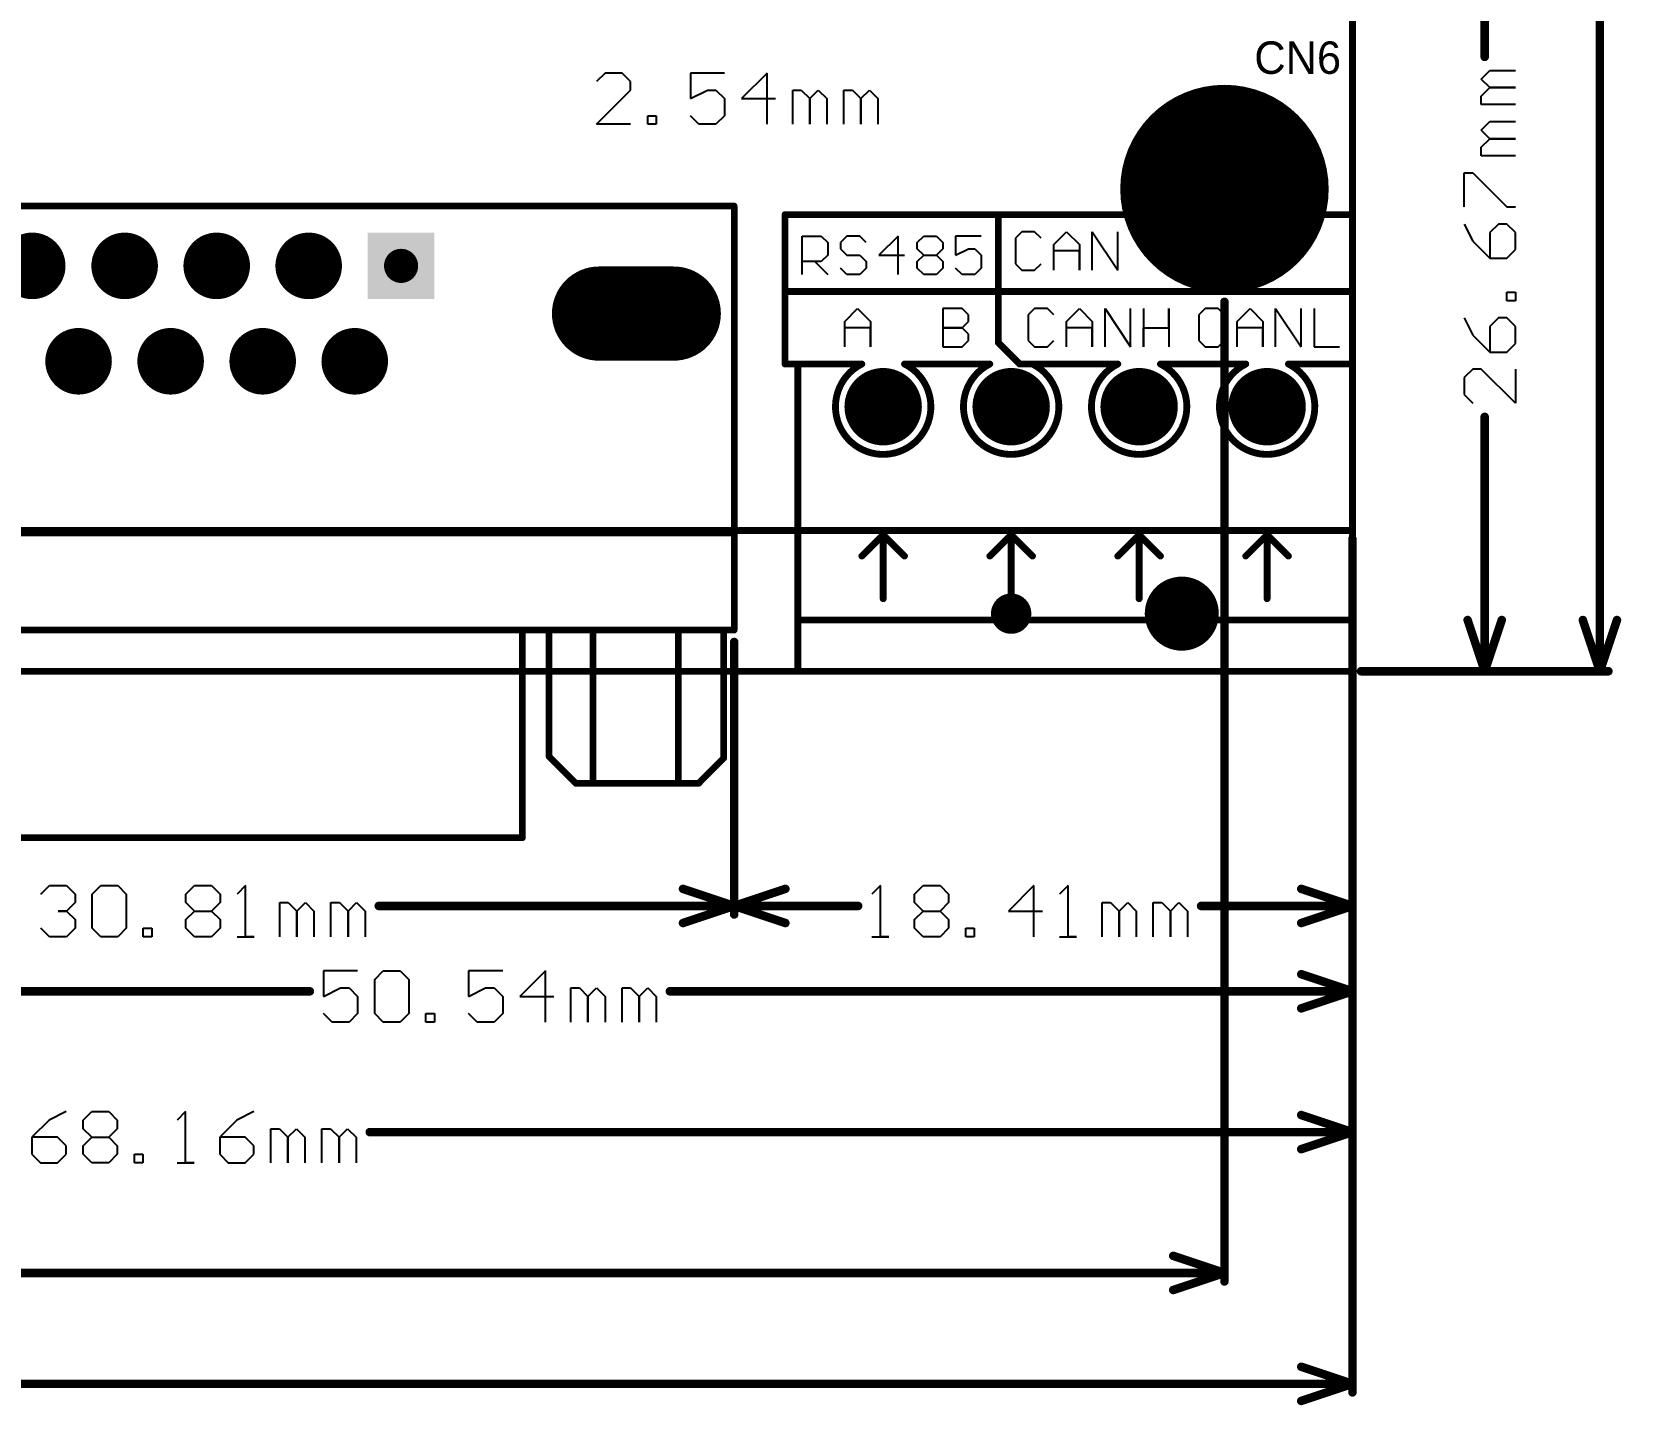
# Model space of a CAD drawing. Header units: millimetres. Extents: x -0.56 to 8.11, y -1.04 to 4.22.
# Drawn here: x 6.232 to 8.095, y -1.025 to 0.584 of the extents above; entities that cross this region are included whole.
import ezdxf

# ---------------------------------------------------------------- set-up
doc = ezdxf.new("R2010")
doc.units = ezdxf.units.MM
doc.header["$MEASUREMENT"] = 0
for name, color, linetype in [('BottomLayer', 5, 'Continuous'), ('BottomSolder', 6, 'Continuous'), ('KeepOutLayer', 6, 'Continuous'), ('MultiLayer', 9, 'Continuous'), ('PadHoleLayer', 156, 'Continuous'), ('TopLayer', 1, 'Continuous'), ('TopOverlay', 2, 'Continuous'), ('TopSolder', 216, 'Continuous')]:
    doc.layers.add(name, color=color, linetype=linetype)

# ---------------------------------------------------------------- blocks, each defined once
blk = doc.blocks.new('CON_JH_9P_SC_R_JL_13')
at = {"layer": 'BottomLayer'}
for points, const_width in [([(0.0368, 0.1118, 1), (0.0718, 0.1118, 1)], 0.035), ([(0.1447, 0.1118, 1), (0.1797, 0.1118, 1)], 0.035), ([(0.2526, 0.1118, 1), (0.2876, 0.1118, 1)], 0.035), ([(0.3605, 0.1118, 1), (0.3955, 0.1118, 1)], 0.035), ([(-0.3452, 0.0559, 1), (-0.294, 0.0559, 1)], 0.0512), ([(-0.2576, 0.0559, 1), (-0.2064, 0.0559, 1)], 0.0512), ([(0.6387, 0.0559, 1), (0.6898, 0.0559, 1)], 0.0512), ([(0.7263, 0.0559, 1), (0.7775, 0.0559, 1)], 0.0512), ([(0.0908, 0, 1), (0.1258, 0, 1)], 0.035), ([(0.1986, 0, 1), (0.2336, 0, 1)], 0.035), ([(0.3065, 0, 1), (0.3415, 0, 1)], 0.035), ([(0.4148, 0, 1), (0.4498, 0, 1)], 0.035)]:
    blk.add_lwpolyline(points, format="xyb", close=True, dxfattribs=dict(at, const_width=const_width))
at = {"layer": 'BottomLayer', "const_width": 0.1024}
for points in [[(-0.3196, 0.0559), (-0.232, 0.0559)], [(0.6643, 0.0559), (0.7519, 0.0559)]]:
    blk.add_lwpolyline(points, dxfattribs=at)
at = {"layer": 'BottomLayer'}
blk.add_solid([(0.035, 0.035), (-0.035, 0.035), (0.035, -0.035), (-0.035, -0.035)], dxfattribs=at)
at = {"layer": 'BottomSolder'}
for points, const_width in [([(0.0348, 0.1118, 1), (0.0738, 0.1118, 1)], 0.039), ([(0.1427, 0.1118, 1), (0.1817, 0.1118, 1)], 0.039), ([(0.2506, 0.1118, 1), (0.2896, 0.1118, 1)], 0.039), ([(0.3585, 0.1118, 1), (0.3975, 0.1118, 1)], 0.039), ([(-0.3472, 0.0559, 1), (-0.292, 0.0559, 1)], 0.0552), ([(-0.2596, 0.0559, 1), (-0.2044, 0.0559, 1)], 0.0552), ([(0.6367, 0.0559, 1), (0.6918, 0.0559, 1)], 0.0552), ([(0.7243, 0.0559, 1), (0.7795, 0.0559, 1)], 0.0552), ([(0.0888, 0, 1), (0.1278, 0, 1)], 0.039), ([(0.1966, 0, 1), (0.2356, 0, 1)], 0.039), ([(0.3045, 0, 1), (0.3435, 0, 1)], 0.039), ([(0.4128, 0, 1), (0.4518, 0, 1)], 0.039)]:
    blk.add_lwpolyline(points, format="xyb", close=True, dxfattribs=dict(at, const_width=const_width))
at = {"layer": 'BottomSolder', "const_width": 0.1104}
for points in [[(-0.3196, 0.0559), (-0.232, 0.0559)], [(0.6643, 0.0559), (0.7519, 0.0559)]]:
    blk.add_lwpolyline(points, dxfattribs=at)
at = {"layer": 'BottomSolder'}
blk.add_solid([(0.039, 0.039), (-0.039, 0.039), (0.039, -0.039), (-0.039, -0.039)], dxfattribs=at)
at = {"layer": 'MultiLayer'}
for points, const_width in [([(0.0368, 0.1118, 1), (0.0718, 0.1118, 1)], 0.035), ([(0.1447, 0.1118, 1), (0.1797, 0.1118, 1)], 0.035), ([(0.2526, 0.1118, 1), (0.2876, 0.1118, 1)], 0.035), ([(0.3605, 0.1118, 1), (0.3955, 0.1118, 1)], 0.035), ([(-0.3452, 0.0559, 1), (-0.294, 0.0559, 1)], 0.0512), ([(-0.2576, 0.0559, 1), (-0.2064, 0.0559, 1)], 0.0512), ([(0.6387, 0.0559, 1), (0.6898, 0.0559, 1)], 0.0512), ([(0.7263, 0.0559, 1), (0.7775, 0.0559, 1)], 0.0512), ([(0.0908, 0, 1), (0.1258, 0, 1)], 0.035), ([(0.1986, 0, 1), (0.2336, 0, 1)], 0.035), ([(0.3065, 0, 1), (0.3415, 0, 1)], 0.035), ([(0.4148, 0, 1), (0.4498, 0, 1)], 0.035)]:
    blk.add_lwpolyline(points, format="xyb", close=True, dxfattribs=dict(at, const_width=const_width))
at = {"layer": 'MultiLayer', "const_width": 0.1024}
for points in [[(-0.3196, 0.0559), (-0.232, 0.0559)], [(0.6643, 0.0559), (0.7519, 0.0559)]]:
    blk.add_lwpolyline(points, dxfattribs=at)
at = {"layer": 'MultiLayer'}
blk.add_solid([(0.035, 0.035), (-0.035, 0.035), (0.035, -0.035), (-0.035, -0.035)], dxfattribs=at)
at = {"layer": 'PadHoleLayer'}
for points, const_width in [([(0.0443, 0.1118, 1), (0.0643, 0.1118, 1)], 0.02), ([(0.1522, 0.1118, 1), (0.1722, 0.1118, 1)], 0.02), ([(0.2601, 0.1118, 1), (0.2801, 0.1118, 1)], 0.02), ([(0.368, 0.1118, 1), (0.388, 0.1118, 1)], 0.02), ([(-0.3142, 0.0707), (-0.2374, 0.0707, -1), (-0.2374, 0.0411), (-0.3142, 0.0411, -1)], 0.00984), ([(0.6697, 0.0707), (0.7465, 0.0707, -1), (0.7465, 0.0411), (0.6697, 0.0411, -1)], 0.00984), ([(-0.01, 0, 1), (0.01, 0, 1)], 0.02), ([(0.0983, 0, 1), (0.1183, 0, 1)], 0.02), ([(0.2061, 0, 1), (0.2261, 0, 1)], 0.02), ([(0.314, 0, 1), (0.334, 0, 1)], 0.02), ([(0.4223, 0, 1), (0.4423, 0, 1)], 0.02)]:
    blk.add_lwpolyline(points, format="xyb", close=True, dxfattribs=dict(at, const_width=const_width))
at = {"layer": 'TopLayer'}
for points, const_width in [([(0.0368, 0.1118, 1), (0.0718, 0.1118, 1)], 0.035), ([(0.1447, 0.1118, 1), (0.1797, 0.1118, 1)], 0.035), ([(0.2526, 0.1118, 1), (0.2876, 0.1118, 1)], 0.035), ([(0.3605, 0.1118, 1), (0.3955, 0.1118, 1)], 0.035), ([(-0.3452, 0.0559, 1), (-0.294, 0.0559, 1)], 0.0512), ([(-0.2576, 0.0559, 1), (-0.2064, 0.0559, 1)], 0.0512), ([(0.6387, 0.0559, 1), (0.6898, 0.0559, 1)], 0.0512), ([(0.7263, 0.0559, 1), (0.7775, 0.0559, 1)], 0.0512), ([(0.0908, 0, 1), (0.1258, 0, 1)], 0.035), ([(0.1986, 0, 1), (0.2336, 0, 1)], 0.035), ([(0.3065, 0, 1), (0.3415, 0, 1)], 0.035), ([(0.4148, 0, 1), (0.4498, 0, 1)], 0.035)]:
    blk.add_lwpolyline(points, format="xyb", close=True, dxfattribs=dict(at, const_width=const_width))
at = {"layer": 'TopLayer', "const_width": 0.1024}
for points in [[(-0.3196, 0.0559), (-0.232, 0.0559)], [(0.6643, 0.0559), (0.7519, 0.0559)]]:
    blk.add_lwpolyline(points, dxfattribs=at)
at = {"layer": 'TopLayer'}
blk.add_solid([(0.035, 0.035), (-0.035, 0.035), (0.035, -0.035), (-0.035, -0.035)], dxfattribs=at)
at = {"layer": 'TopOverlay', "const_width": 0.00787}
for points in [[(-0.1421, 0.6701), (-0.1421, 0.4268)], [(0.5744, 0.6701), (-0.1421, 0.6701)], [(0.5744, 0.6701), (0.5744, 0.4268)], [(-0.3487, 0.6063), (-0.3781, 0.5768)], [(-0.2047, 0.6063), (-0.3487, 0.6063)], [(-0.325, 0.605), (-0.325, 0.4268)], [(-0.225, 0.6063), (-0.225, 0.4268)], [(-0.1734, 0.575), (-0.2047, 0.6063)], [(0.6352, 0.6063), (0.6057, 0.5768)], [(0.7791, 0.6063), (0.6352, 0.6063)], [(0.6589, 0.605), (0.6589, 0.4268)], [(0.7589, 0.6063), (0.7589, 0.4268)], [(0.8104, 0.575), (0.7791, 0.6063)], [(-0.3781, 0.5768), (-0.3781, 0.4268)], [(-0.3781, 0.5768), (-0.3781, 0.575)], [(-0.1734, 0.575), (-0.1734, 0.4268)], [(0.6057, 0.5768), (0.6057, 0.575)], [(0.6057, 0.5768), (0.6057, 0.4268)], [(0.8104, 0.575), (0.8104, 0.4268)], [(-0.3904, 0.4268), (-0.3904, -0.0701)], [(0.8228, 0.4268), (-0.3904, 0.4268)], [(0.5744, 0.4268), (-0.1421, 0.4268)], [(0.8226, 0.4268), (0.8226, -0.0701)], [(0.8228, 0.3128), (-0.3904, 0.3128)], [(0.8226, -0.0701), (-0.3904, -0.0701)]]:
    blk.add_lwpolyline(points, dxfattribs=at)
at = {"layer": 'TopOverlay', "const_width": 0.00394}
for points in [[(-0.1441, 0.6701, 1), (-0.1402, 0.6701, 1)], [(-0.1441, 0.6701, 1), (-0.1402, 0.6701, 1)], [(0.5724, 0.6701, 1), (0.5764, 0.6701, 1)], [(0.5724, 0.6701, 1), (0.5764, 0.6701, 1)], [(-0.3507, 0.6063, 1), (-0.3467, 0.6063, 1)], [(-0.3507, 0.6063, 1), (-0.3467, 0.6063, 1)], [(-0.327, 0.605, 1), (-0.323, 0.605, 1)], [(-0.227, 0.6063, 1), (-0.223, 0.6063, 1)], [(-0.2067, 0.6063, 1), (-0.2028, 0.6063, 1)], [(-0.2067, 0.6063, 1), (-0.2028, 0.6063, 1)], [(0.6332, 0.6063, 1), (0.6371, 0.6063, 1)], [(0.6332, 0.6063, 1), (0.6371, 0.6063, 1)], [(0.6569, 0.605, 1), (0.6608, 0.605, 1)], [(0.7569, 0.6063, 1), (0.7608, 0.6063, 1)], [(0.7772, 0.6063, 1), (0.7811, 0.6063, 1)], [(0.7772, 0.6063, 1), (0.7811, 0.6063, 1)], [(-0.3801, 0.5768, 1), (-0.3762, 0.5768, 1)], [(-0.3801, 0.5768, 1), (-0.3762, 0.5768, 1)], [(-0.3801, 0.5768, 1), (-0.3762, 0.5768, 1)], [(-0.3801, 0.575, 1), (-0.3762, 0.575, 1)], [(-0.1754, 0.575, 1), (-0.1715, 0.575, 1)], [(-0.1754, 0.575, 1), (-0.1715, 0.575, 1)], [(0.6037, 0.5768, 1), (0.6077, 0.5768, 1)], [(0.6037, 0.5768, 1), (0.6077, 0.5768, 1)], [(0.6037, 0.5768, 1), (0.6077, 0.5768, 1)], [(0.6037, 0.575, 1), (0.6077, 0.575, 1)], [(0.8085, 0.575, 1), (0.8124, 0.575, 1)], [(0.8085, 0.575, 1), (0.8124, 0.575, 1)], [(-0.3923, 0.4268, 1), (-0.3884, 0.4268, 1)], [(-0.3923, 0.4268, 1), (-0.3884, 0.4268, 1)], [(-0.3801, 0.4268, 1), (-0.3762, 0.4268, 1)], [(-0.327, 0.4268, 1), (-0.323, 0.4268, 1)], [(-0.227, 0.4268, 1), (-0.223, 0.4268, 1)], [(-0.1754, 0.4268, 1), (-0.1715, 0.4268, 1)], [(-0.1441, 0.4268, 1), (-0.1402, 0.4268, 1)], [(-0.1441, 0.4268, 1), (-0.1402, 0.4268, 1)], [(0.5724, 0.4268, 1), (0.5764, 0.4268, 1)], [(0.5724, 0.4268, 1), (0.5764, 0.4268, 1)], [(0.6037, 0.4268, 1), (0.6077, 0.4268, 1)], [(0.6569, 0.4268, 1), (0.6608, 0.4268, 1)], [(0.7569, 0.4268, 1), (0.7608, 0.4268, 1)], [(0.8085, 0.4268, 1), (0.8124, 0.4268, 1)], [(0.8207, 0.4268, 1), (0.8246, 0.4268, 1)], [(0.8208, 0.4268, 1), (0.8248, 0.4268, 1)], [(-0.3923, 0.3128, 1), (-0.3884, 0.3128, 1)], [(0.8208, 0.3128, 1), (0.8248, 0.3128, 1)], [(-0.3923, -0.0701, 1), (-0.3884, -0.0701, 1)], [(-0.3923, -0.0701, 1), (-0.3884, -0.0701, 1)], [(0.8207, -0.0701, 1), (0.8246, -0.0701, 1)], [(0.8207, -0.0701, 1), (0.8246, -0.0701, 1)]]:
    blk.add_lwpolyline(points, format="xyb", close=True, dxfattribs=at)
at = {"layer": 'TopSolder'}
for points, const_width in [([(0.0348, 0.1118, 1), (0.0738, 0.1118, 1)], 0.039), ([(0.1427, 0.1118, 1), (0.1817, 0.1118, 1)], 0.039), ([(0.2506, 0.1118, 1), (0.2896, 0.1118, 1)], 0.039), ([(0.3585, 0.1118, 1), (0.3975, 0.1118, 1)], 0.039), ([(-0.3472, 0.0559, 1), (-0.292, 0.0559, 1)], 0.0552), ([(-0.2596, 0.0559, 1), (-0.2044, 0.0559, 1)], 0.0552), ([(0.6367, 0.0559, 1), (0.6918, 0.0559, 1)], 0.0552), ([(0.7243, 0.0559, 1), (0.7795, 0.0559, 1)], 0.0552), ([(0.0888, 0, 1), (0.1278, 0, 1)], 0.039), ([(0.1966, 0, 1), (0.2356, 0, 1)], 0.039), ([(0.3045, 0, 1), (0.3435, 0, 1)], 0.039), ([(0.4128, 0, 1), (0.4518, 0, 1)], 0.039)]:
    blk.add_lwpolyline(points, format="xyb", close=True, dxfattribs=dict(at, const_width=const_width))
at = {"layer": 'TopSolder', "const_width": 0.1104}
for points in [[(-0.3196, 0.0559), (-0.232, 0.0559)], [(0.6643, 0.0559), (0.7519, 0.0559)]]:
    blk.add_lwpolyline(points, dxfattribs=at)
at = {"layer": 'TopSolder'}
blk.add_solid([(0.039, 0.039), (-0.039, 0.039), (0.039, -0.039), (-0.039, -0.039)], dxfattribs=at)
blk = doc.blocks.new('EDG3_81_4P_19')
at = {"layer": 'BottomLayer', "const_width": 0.0413}
for points in [[(-0.0207, 0, 1), (0.0207, 0, 1)], [(0.1293, 0, 1), (0.1707, 0, 1)], [(0.2793, 0, 1), (0.3207, 0, 1)], [(0.4293, 0, 1), (0.4707, 0, 1)]]:
    blk.add_lwpolyline(points, format="xyb", close=True, dxfattribs=at)
at = {"layer": 'BottomSolder', "const_width": 0.0453}
for points in [[(-0.0227, 0, 1), (0.0227, 0, 1)], [(0.1273, 0, 1), (0.1727, 0, 1)], [(0.2773, 0, 1), (0.3227, 0, 1)], [(0.4273, 0, 1), (0.4727, 0, 1)]]:
    blk.add_lwpolyline(points, format="xyb", close=True, dxfattribs=at)
at = {"layer": 'MultiLayer', "const_width": 0.0413}
for points in [[(-0.0207, 0, 1), (0.0207, 0, 1)], [(0.1293, 0, 1), (0.1707, 0, 1)], [(0.2793, 0, 1), (0.3207, 0, 1)], [(0.4293, 0, 1), (0.4707, 0, 1)]]:
    blk.add_lwpolyline(points, format="xyb", close=True, dxfattribs=at)
at = {"layer": 'PadHoleLayer', "const_width": 0.0217}
for points in [[(-0.0108, 0, 1), (0.0108, 0, 1)], [(0.1392, 0, 1), (0.1608, 0, 1)], [(0.2892, 0, 1), (0.3108, 0, 1)], [(0.4392, 0, 1), (0.4608, 0, 1)]]:
    blk.add_lwpolyline(points, format="xyb", close=True, dxfattribs=at)
at = {"layer": 'TopLayer', "const_width": 0.0413}
for points in [[(-0.0207, 0, 1), (0.0207, 0, 1)], [(0.1293, 0, 1), (0.1707, 0, 1)], [(0.2793, 0, 1), (0.3207, 0, 1)], [(0.4293, 0, 1), (0.4707, 0, 1)]]:
    blk.add_lwpolyline(points, format="xyb", close=True, dxfattribs=at)
at = {"layer": 'TopOverlay', "const_width": 0.008}
for points in [[(-0.1, 0.31), (-0.1, -0.05)], [(0.55, 0.31), (-0.1, 0.31)], [(0.55, 0.31), (0.55, -0.05)], [(0.55, 0.25), (-0.1, 0.25)], [(0, 0.225), (0, 0.15)], [(0.15, 0.225), (0.15, 0.15)], [(0.3, 0.225), (0.3, 0.15)], [(0.45, 0.225), (0.45, 0.15)], [(0, 0.15), (-0.025, 0.175)], [(0.025, 0.175), (0, 0.15)], [(0.15, 0.15), (0.125, 0.175)], [(0.175, 0.175), (0.15, 0.15)], [(0.3, 0.15), (0.275, 0.175)], [(0.325, 0.175), (0.3, 0.15)], [(0.45, 0.15), (0.425, 0.175)], [(0.475, 0.175), (0.45, 0.15)], [(-0.025, -0.05), (-0.1, -0.05)], [(0.125, -0.05), (0.025, -0.05)], [(0.275, -0.05), (0.175, -0.05)], [(0.425, -0.05), (0.325, -0.05)], [(0.55, -0.05), (0.475, -0.05)]]:
    blk.add_lwpolyline(points, dxfattribs=at)
at = {"layer": 'TopOverlay', "const_width": 0.004}
for points in [[(-0.102, 0.31, 1), (-0.098, 0.31, 1)], [(-0.102, 0.31, 1), (-0.098, 0.31, 1)], [(0.548, 0.31, 1), (0.552, 0.31, 1)], [(0.548, 0.31, 1), (0.552, 0.31, 1)], [(-0.102, 0.25, 1), (-0.098, 0.25, 1)], [(0.548, 0.25, 1), (0.552, 0.25, 1)], [(-0.002, 0.225, 1), (0.002, 0.225, 1)], [(0.148, 0.225, 1), (0.152, 0.225, 1)], [(0.298, 0.225, 1), (0.302, 0.225, 1)], [(0.448, 0.225, 1), (0.452, 0.225, 1)], [(-0.027, 0.175, 1), (-0.023, 0.175, 1)], [(0.023, 0.175, 1), (0.027, 0.175, 1)], [(0.123, 0.175, 1), (0.127, 0.175, 1)], [(0.173, 0.175, 1), (0.177, 0.175, 1)], [(0.273, 0.175, 1), (0.277, 0.175, 1)], [(0.323, 0.175, 1), (0.327, 0.175, 1)], [(0.423, 0.175, 1), (0.427, 0.175, 1)], [(0.473, 0.175, 1), (0.477, 0.175, 1)], [(-0.002, 0.15, 1), (0.002, 0.15, 1)], [(-0.002, 0.15, 1), (0.002, 0.15, 1)], [(-0.002, 0.15, 1), (0.002, 0.15, 1)], [(0.148, 0.15, 1), (0.152, 0.15, 1)], [(0.148, 0.15, 1), (0.152, 0.15, 1)], [(0.148, 0.15, 1), (0.152, 0.15, 1)], [(0.298, 0.15, 1), (0.302, 0.15, 1)], [(0.298, 0.15, 1), (0.302, 0.15, 1)], [(0.298, 0.15, 1), (0.302, 0.15, 1)], [(0.448, 0.15, 1), (0.452, 0.15, 1)], [(0.448, 0.15, 1), (0.452, 0.15, 1)], [(0.448, 0.15, 1), (0.452, 0.15, 1)], [(-0.102, -0.05, 1), (-0.098, -0.05, 1)], [(-0.102, -0.05, 1), (-0.098, -0.05, 1)], [(-0.027, -0.05, 1), (-0.023, -0.05, 1)], [(-0.027, -0.05, 1), (-0.023, -0.05, 1)], [(0.023, -0.05, 1), (0.027, -0.05, 1)], [(0.023, -0.05, 1), (0.027, -0.05, 1)], [(0.123, -0.05, 1), (0.127, -0.05, 1)], [(0.123, -0.05, 1), (0.127, -0.05, 1)], [(0.173, -0.05, 1), (0.177, -0.05, 1)], [(0.173, -0.05, 1), (0.177, -0.05, 1)], [(0.273, -0.05, 1), (0.277, -0.05, 1)], [(0.273, -0.05, 1), (0.277, -0.05, 1)], [(0.323, -0.05, 1), (0.327, -0.05, 1)], [(0.323, -0.05, 1), (0.327, -0.05, 1)], [(0.423, -0.05, 1), (0.427, -0.05, 1)], [(0.423, -0.05, 1), (0.427, -0.05, 1)], [(0.473, -0.05, 1), (0.477, -0.05, 1)], [(0.473, -0.05, 1), (0.477, -0.05, 1)], [(0.548, -0.05, 1), (0.552, -0.05, 1)], [(0.548, -0.05, 1), (0.552, -0.05, 1)]]:
    blk.add_lwpolyline(points, format="xyb", close=True, dxfattribs=at)
at = {"layer": 'TopOverlay', "const_width": 0.008}
for points in [[(-0.025, -0.05, -4.236068), (0.025, -0.05)], [(0.125, -0.05, -4.236068), (0.175, -0.05)], [(0.275, -0.05, -4.236068), (0.325, -0.05)], [(0.425, -0.05, -4.236068), (0.475, -0.05)]]:
    blk.add_lwpolyline(points, format="xyb", dxfattribs=at)
at = {"layer": 'TopSolder', "const_width": 0.0453}
for points in [[(-0.0227, 0, 1), (0.0227, 0, 1)], [(0.1273, 0, 1), (0.1727, 0, 1)], [(0.2773, 0, 1), (0.3227, 0, 1)], [(0.4273, 0, 1), (0.4727, 0, 1)]]:
    blk.add_lwpolyline(points, format="xyb", close=True, dxfattribs=at)

msp = doc.modelspace()

# ---------------------------------------------------------------- linework, layer by layer
at = {"layer": 'BottomLayer'}
for points, const_width in [([(7.5709, 0.4, 1), (7.6891, 0.4, 1)], 0.1181), ([(7.5603, -0.0975, 1), (7.5997, -0.0975, 1)], 0.0394), ([(7.3702, -0.0975, 1), (7.3898, -0.0975, 1)], 0.0197)]:
    msp.add_lwpolyline(points, format="xyb", close=True, dxfattribs=dict(at, const_width=const_width))
at = {"layer": 'BottomSolder'}
for points, const_width in [([(7.5689, 0.4, 1), (7.6911, 0.4, 1)], 0.1221), ([(7.5583, -0.0975, 1), (7.6017, -0.0975, 1)], 0.0434), ([(7.3682, -0.0975, 1), (7.3918, -0.0975, 1)], 0.0237)]:
    msp.add_lwpolyline(points, format="xyb", close=True, dxfattribs=dict(at, const_width=const_width))
at = {"layer": 'KeepOutLayer'}
for p, q in [((6.9041, 0.536), (6.8941, 0.526)), ((6.924, 0.536), (6.9041, 0.536)), ((6.934, 0.526), (6.924, 0.536)), ((6.934, 0.516), (6.934, 0.526)), ((7.044, 0.536), (7.004, 0.536)), ((7.004, 0.536), (7.004, 0.506)), ((7.094, 0.536), (7.064, 0.506)), ((7.094, 0.476), (7.094, 0.536)), ((7.931, 0.5289), (7.941, 0.5389)), ((7.941, 0.5189), (7.931, 0.5289)), ((7.941, 0.5389), (7.971, 0.5389)), ((6.8941, 0.476), (6.934, 0.516)), ((7.004, 0.506), (7.024, 0.516)), ((7.024, 0.516), (7.034, 0.516)), ((7.034, 0.516), (7.044, 0.506)), ((7.044, 0.506), (7.044, 0.486)), ((7.064, 0.506), (7.104, 0.506)), ((7.124, 0.476), (7.124, 0.516)), ((7.124, 0.516), (7.134, 0.516)), ((7.134, 0.516), (7.144, 0.506)), ((7.144, 0.506), (7.154, 0.516)), ((7.144, 0.506), (7.144, 0.476)), ((7.144, 0.476), (7.144, 0.506)), ((7.154, 0.516), (7.164, 0.506)), ((7.164, 0.506), (7.164, 0.476)), ((7.184, 0.476), (7.184, 0.516)), ((7.184, 0.516), (7.194, 0.516)), ((7.194, 0.516), (7.204, 0.506)), ((7.204, 0.506), (7.2139, 0.516)), ((7.204, 0.506), (7.204, 0.476)), ((7.204, 0.476), (7.204, 0.506)), ((7.2139, 0.516), (7.2239, 0.506)), ((7.2239, 0.506), (7.2239, 0.476)), ((7.931, 0.5089), (7.941, 0.5189)), ((7.931, 0.4989), (7.931, 0.5089)), ((7.941, 0.5189), (7.971, 0.5189)), ((7.971, 0.5189), (7.941, 0.5189)), ((6.954, 0.476), (6.954, 0.486)), ((6.954, 0.486), (6.964, 0.486)), ((6.964, 0.486), (6.964, 0.476)), ((7.014, 0.476), (7.004, 0.486)), ((7.044, 0.486), (7.034, 0.476)), ((7.971, 0.4989), (7.931, 0.4989)), ((6.934, 0.476), (6.8941, 0.476)), ((6.964, 0.476), (6.954, 0.476)), ((7.034, 0.476), (7.014, 0.476)), ((7.931, 0.469), (7.941, 0.479)), ((7.941, 0.459), (7.931, 0.469)), ((7.941, 0.479), (7.971, 0.479)), ((7.931, 0.449), (7.941, 0.459)), ((7.931, 0.439), (7.931, 0.449)), ((7.941, 0.459), (7.971, 0.459)), ((7.971, 0.459), (7.941, 0.459)), ((7.971, 0.439), (7.931, 0.439)), ((7.911, 0.379), (7.911, 0.419)), ((7.911, 0.419), (7.921, 0.419)), ((7.921, 0.419), (7.961, 0.379)), ((7.961, 0.379), (7.971, 0.379)), ((7.911, 0.359), (7.921, 0.339)), ((7.951, 0.359), (7.941, 0.349)), ((7.961, 0.359), (7.951, 0.359)), ((7.971, 0.349), (7.961, 0.359)), ((7.921, 0.339), (7.941, 0.319)), ((7.941, 0.349), (7.941, 0.319)), ((7.971, 0.329), (7.971, 0.349)), ((7.941, 0.319), (7.961, 0.319)), ((7.961, 0.319), (7.971, 0.329)), ((7.961, 0.269), (7.961, 0.279)), ((7.961, 0.279), (7.971, 0.279)), ((7.971, 0.269), (7.961, 0.269)), ((7.971, 0.279), (7.971, 0.269)), ((7.911, 0.249), (7.921, 0.229)), ((7.951, 0.249), (7.941, 0.239)), ((7.961, 0.249), (7.951, 0.249)), ((7.971, 0.239), (7.961, 0.249)), ((7.921, 0.229), (7.941, 0.209)), ((7.941, 0.239), (7.941, 0.209)), ((7.971, 0.219), (7.971, 0.239)), ((7.941, 0.209), (7.961, 0.209)), ((7.961, 0.209), (7.971, 0.219)), ((7.921, 0.1891), (7.911, 0.1791)), ((7.931, 0.1891), (7.921, 0.1891)), ((7.971, 0.1491), (7.931, 0.1891)), ((7.971, 0.1891), (7.971, 0.1491)), ((7.911, 0.1791), (7.911, 0.1591)), ((7.911, 0.1591), (7.921, 0.1491)), ((6.2429, -0.426), (6.2529, -0.416)), ((6.2529, -0.416), (6.2729, -0.416)), ((6.2729, -0.416), (6.2829, -0.426)), ((6.2829, -0.426), (6.2829, -0.436)), ((6.3029, -0.426), (6.3129, -0.416)), ((6.3029, -0.466), (6.3029, -0.426)), ((6.3129, -0.416), (6.3329, -0.416)), ((6.3329, -0.416), (6.3429, -0.426)), ((6.3429, -0.426), (6.3429, -0.466)), ((6.4129, -0.426), (6.4229, -0.416)), ((6.4129, -0.436), (6.4129, -0.426)), ((6.4229, -0.416), (6.4429, -0.416)), ((6.4429, -0.416), (6.4529, -0.426)), ((6.4529, -0.426), (6.4529, -0.436)), ((6.4828, -0.416), (6.4728, -0.426)), ((6.4828, -0.476), (6.4828, -0.416)), ((7.2267, -0.416), (7.2167, -0.426)), ((7.2267, -0.476), (7.2267, -0.416)), ((7.2667, -0.426), (7.2767, -0.416)), ((7.2667, -0.436), (7.2667, -0.426)), ((7.2767, -0.416), (7.2967, -0.416)), ((7.2967, -0.416), (7.3067, -0.426)), ((7.3067, -0.426), (7.3067, -0.436)), ((7.4067, -0.416), (7.3767, -0.446)), ((7.4067, -0.476), (7.4067, -0.416)), ((7.4467, -0.416), (7.4367, -0.426)), ((7.4467, -0.476), (7.4467, -0.416)), ((6.2729, -0.446), (6.2629, -0.446)), ((6.2629, -0.446), (6.2729, -0.446)), ((6.2829, -0.436), (6.2729, -0.446)), ((6.2729, -0.446), (6.2829, -0.456)), ((6.4229, -0.446), (6.4129, -0.436)), ((6.4129, -0.456), (6.4229, -0.446)), ((6.4229, -0.446), (6.4429, -0.446)), ((6.4529, -0.436), (6.4429, -0.446)), ((6.4429, -0.446), (6.4529, -0.456)), ((6.5228, -0.476), (6.5228, -0.436)), ((6.5228, -0.436), (6.5328, -0.436)), ((6.5328, -0.436), (6.5428, -0.446)), ((6.5428, -0.446), (6.5528, -0.436)), ((6.5428, -0.446), (6.5428, -0.476)), ((6.5428, -0.476), (6.5428, -0.446)), ((6.5528, -0.436), (6.5628, -0.446)), ((6.5628, -0.446), (6.5628, -0.476)), ((6.5828, -0.476), (6.5828, -0.436)), ((6.5828, -0.436), (6.5928, -0.436)), ((6.5928, -0.436), (6.6028, -0.446)), ((6.6028, -0.446), (6.6128, -0.436)), ((6.6028, -0.446), (6.6028, -0.476)), ((6.6028, -0.476), (6.6028, -0.446)), ((6.6128, -0.436), (6.6228, -0.446)), ((6.6228, -0.446), (6.6228, -0.476)), ((7.2767, -0.446), (7.2667, -0.436)), ((7.2667, -0.456), (7.2767, -0.446)), ((7.2767, -0.446), (7.2967, -0.446)), ((7.3067, -0.436), (7.2967, -0.446)), ((7.2967, -0.446), (7.3067, -0.456)), ((7.3767, -0.446), (7.4167, -0.446)), ((7.4866, -0.476), (7.4866, -0.436)), ((7.4866, -0.436), (7.4966, -0.436)), ((7.4966, -0.436), (7.5066, -0.446)), ((7.5066, -0.446), (7.5166, -0.436)), ((7.5066, -0.446), (7.5066, -0.476)), ((7.5066, -0.476), (7.5066, -0.446)), ((7.5166, -0.436), (7.5266, -0.446)), ((7.5266, -0.446), (7.5266, -0.476)), ((7.5466, -0.476), (7.5466, -0.436)), ((7.5466, -0.436), (7.5566, -0.436)), ((7.5566, -0.436), (7.5666, -0.446)), ((7.5666, -0.446), (7.5766, -0.436)), ((7.5666, -0.446), (7.5666, -0.476)), ((7.5666, -0.476), (7.5666, -0.446)), ((7.5766, -0.436), (7.5866, -0.446)), ((7.5866, -0.446), (7.5866, -0.476)), ((6.2829, -0.456), (6.2829, -0.466)), ((6.4129, -0.466), (6.4129, -0.456)), ((6.4529, -0.456), (6.4529, -0.466)), ((7.2667, -0.466), (7.2667, -0.456)), ((7.3067, -0.456), (7.3067, -0.466)), ((6.2529, -0.476), (6.2429, -0.466)), ((6.2729, -0.476), (6.2529, -0.476)), ((6.2829, -0.466), (6.2729, -0.476)), ((6.3129, -0.476), (6.3029, -0.466)), ((6.3329, -0.476), (6.3129, -0.476)), ((6.3429, -0.466), (6.3329, -0.476)), ((6.3629, -0.476), (6.3629, -0.466)), ((6.3629, -0.466), (6.3729, -0.466)), ((6.3729, -0.476), (6.3629, -0.476)), ((6.3729, -0.466), (6.3729, -0.476)), ((6.4229, -0.476), (6.4129, -0.466)), ((6.4429, -0.476), (6.4229, -0.476)), ((6.4529, -0.466), (6.4429, -0.476)), ((6.4728, -0.476), (6.4928, -0.476)), ((6.4928, -0.476), (6.4828, -0.476)), ((7.2167, -0.476), (7.2367, -0.476)), ((7.2367, -0.476), (7.2267, -0.476)), ((7.2767, -0.476), (7.2667, -0.466)), ((7.2967, -0.476), (7.2767, -0.476)), ((7.3067, -0.466), (7.2967, -0.476)), ((7.3267, -0.476), (7.3267, -0.466)), ((7.3267, -0.466), (7.3367, -0.466)), ((7.3367, -0.476), (7.3267, -0.476)), ((7.3367, -0.466), (7.3367, -0.476)), ((7.4367, -0.476), (7.4567, -0.476)), ((7.4567, -0.476), (7.4467, -0.476)), ((6.6141, -0.516), (6.5741, -0.516)), ((6.5741, -0.516), (6.5741, -0.546)), ((6.6341, -0.526), (6.6441, -0.516)), ((6.6441, -0.516), (6.6641, -0.516)), ((6.6641, -0.516), (6.6741, -0.526)), ((6.7841, -0.516), (6.7441, -0.516)), ((6.7441, -0.516), (6.7441, -0.546)), ((6.8341, -0.516), (6.8041, -0.546)), ((6.8341, -0.576), (6.8341, -0.516)), ((6.5741, -0.546), (6.5941, -0.536)), ((6.5941, -0.536), (6.6041, -0.536)), ((6.6041, -0.536), (6.6141, -0.546)), ((6.6341, -0.566), (6.6341, -0.526)), ((6.6741, -0.526), (6.6741, -0.566)), ((6.7441, -0.546), (6.7641, -0.536)), ((6.7641, -0.536), (6.7741, -0.536)), ((6.7741, -0.536), (6.7841, -0.546)), ((6.864, -0.576), (6.864, -0.536)), ((6.864, -0.536), (6.874, -0.536)), ((6.874, -0.536), (6.884, -0.546)), ((6.884, -0.546), (6.894, -0.536)), ((6.894, -0.536), (6.904, -0.546)), ((6.924, -0.576), (6.924, -0.536)), ((6.924, -0.536), (6.934, -0.536)), ((6.934, -0.536), (6.944, -0.546)), ((6.944, -0.546), (6.954, -0.536)), ((6.954, -0.536), (6.964, -0.546)), ((6.6141, -0.546), (6.6141, -0.566)), ((6.7841, -0.546), (6.7841, -0.566)), ((6.8041, -0.546), (6.8441, -0.546)), ((6.884, -0.546), (6.884, -0.576)), ((6.884, -0.576), (6.884, -0.546)), ((6.904, -0.546), (6.904, -0.576)), ((6.944, -0.546), (6.944, -0.576)), ((6.944, -0.576), (6.944, -0.546)), ((6.964, -0.546), (6.964, -0.576)), ((6.5841, -0.576), (6.5741, -0.566)), ((6.6041, -0.576), (6.5841, -0.576)), ((6.6141, -0.566), (6.6041, -0.576)), ((6.6441, -0.576), (6.6341, -0.566)), ((6.6641, -0.576), (6.6441, -0.576)), ((6.6741, -0.566), (6.6641, -0.576)), ((6.6941, -0.576), (6.6941, -0.566)), ((6.6941, -0.566), (6.7041, -0.566)), ((6.7041, -0.576), (6.6941, -0.576)), ((6.7041, -0.566), (6.7041, -0.576)), ((6.7541, -0.576), (6.7441, -0.566)), ((6.7741, -0.576), (6.7541, -0.576)), ((6.7841, -0.566), (6.7741, -0.576)), ((6.2724, -0.681), (6.2524, -0.691)), ((6.2924, -0.691), (6.3024, -0.681)), ((6.3024, -0.681), (6.3224, -0.681)), ((6.3224, -0.681), (6.3324, -0.691)), ((6.4124, -0.681), (6.4024, -0.691)), ((6.4124, -0.741), (6.4124, -0.681)), ((6.4923, -0.681), (6.4723, -0.691)), ((6.2524, -0.691), (6.2324, -0.711)), ((6.2924, -0.701), (6.2924, -0.691)), ((6.3024, -0.711), (6.2924, -0.701)), ((6.3324, -0.701), (6.3224, -0.711)), ((6.3324, -0.691), (6.3324, -0.701)), ((6.4723, -0.691), (6.4524, -0.711)), ((6.5123, -0.741), (6.5123, -0.701)), ((6.5123, -0.701), (6.5223, -0.701)), ((6.5223, -0.701), (6.5323, -0.711)), ((6.5323, -0.711), (6.5423, -0.701)), ((6.5423, -0.701), (6.5523, -0.711)), ((6.5723, -0.741), (6.5723, -0.701)), ((6.5723, -0.701), (6.5823, -0.701)), ((6.5823, -0.701), (6.5923, -0.711)), ((6.5923, -0.711), (6.6023, -0.701)), ((6.6023, -0.701), (6.6123, -0.711)), ((6.2324, -0.711), (6.2324, -0.731)), ((6.2624, -0.711), (6.2324, -0.711)), ((6.2724, -0.721), (6.2624, -0.711)), ((6.2724, -0.731), (6.2724, -0.721)), ((6.2924, -0.721), (6.3024, -0.711)), ((6.2924, -0.731), (6.2924, -0.721)), ((6.3024, -0.711), (6.3224, -0.711)), ((6.3224, -0.711), (6.3324, -0.721)), ((6.3324, -0.721), (6.3324, -0.731)), ((6.4524, -0.711), (6.4524, -0.731)), ((6.4823, -0.711), (6.4524, -0.711)), ((6.4923, -0.721), (6.4823, -0.711)), ((6.4923, -0.731), (6.4923, -0.721)), ((6.5323, -0.711), (6.5323, -0.741)), ((6.5323, -0.741), (6.5323, -0.711)), ((6.5523, -0.711), (6.5523, -0.741)), ((6.5923, -0.711), (6.5923, -0.741)), ((6.5923, -0.741), (6.5923, -0.711)), ((6.6123, -0.711), (6.6123, -0.741)), ((6.2324, -0.731), (6.2424, -0.741)), ((6.2424, -0.741), (6.2624, -0.741)), ((6.2624, -0.741), (6.2724, -0.731)), ((6.3024, -0.741), (6.2924, -0.731)), ((6.3224, -0.741), (6.3024, -0.741)), ((6.3324, -0.731), (6.3224, -0.741)), ((6.3524, -0.741), (6.3524, -0.731)), ((6.3524, -0.731), (6.3624, -0.731)), ((6.3624, -0.741), (6.3524, -0.741)), ((6.3624, -0.731), (6.3624, -0.741)), ((6.4024, -0.741), (6.4224, -0.741)), ((6.4224, -0.741), (6.4124, -0.741)), ((6.4524, -0.731), (6.4624, -0.741)), ((6.4624, -0.741), (6.4823, -0.741)), ((6.4823, -0.741), (6.4923, -0.731))]:
    msp.add_line(p, q, dxfattribs=at)
for points, const_width in [([(7.78, 0), (7.78, 4.04)], 0.008), ([(7.935, 0.5549), (7.935, 0.885)], 0.01), ([(8.07, -0.165), (8.07, 0.8881)], 0.01), ([(7.63, -0.88), (7.63, 0.2679)], 0.01), ([(7.935, -0.165), (7.935, 0.1331)], 0.01), ([(0, 0), (7.78, 0)], 0.008), ([(7.78, -0.165), (7.78, 0)], 0.008), ([(7.78, -1.01), (7.78, -0.01)], 0.01), ([(7.78, -0.45), (7.78, -0.01)], 0.01), ([(7.915, -0.105), (7.935, -0.165)], 0.01), ([(7.935, -0.165), (7.955, -0.105)], 0.01), ([(8.05, -0.105), (8.07, -0.165)], 0.01), ([(8.07, -0.165), (8.09, -0.105)], 0.01), ([(7.0554, -0.45), (7.0554, -0.1307)], 0.01), ([(7.0554, -0.45), (7.0554, -0.1307)], 0.01), ([(0, -0.165), (7.78, -0.165)], 0.008), ([(7.79, -0.165), (8.08, -0.165)], 0.01), ([(7.79, -0.165), (7.945, -0.165)], 0.01), ([(7.78, -0.715), (7.78, -0.175)], 0.01), ([(6.9954, -0.42), (7.0554, -0.44)], 0.01), ([(7.0554, -0.44), (7.1154, -0.42)], 0.01), ([(7.72, -0.42), (7.78, -0.44)], 0.01), ([(6.6388, -0.44), (7.0554, -0.44)], 0.01), ([(6.9954, -0.46), (7.0554, -0.44)], 0.01), ([(7.0554, -0.44), (7.1154, -0.46)], 0.01), ([(7.0554, -0.44), (7.2007, -0.44)], 0.01), ([(7.6026, -0.44), (7.78, -0.44)], 0.01), ([(7.72, -0.46), (7.78, -0.44)], 0.01), ([(7.72, -0.52), (7.78, -0.54)], 0.01), ([(7.78, -0.55), (7.78, -0.515)], 0.01), ([(5.7902, -0.54), (6.5581, -0.54)], 0.01), ([(6.98, -0.54), (7.78, -0.54)], 0.01), ([(7.72, -0.56), (7.78, -0.54)], 0.01), ([(7.72, -0.685), (7.78, -0.705)], 0.01), ([(6.6283, -0.705), (7.78, -0.705)], 0.01), ([(7.72, -0.725), (7.78, -0.705)], 0.01), ([(7.57, -0.85), (7.63, -0.87)], 0.01), ([(4.0349, -0.87), (7.63, -0.87)], 0.01), ([(7.57, -0.89), (7.63, -0.87)], 0.01), ([(7.72, -0.98), (7.78, -1)], 0.01), ([(4.1049, -1), (7.78, -1)], 0.01), ([(7.72, -1.02), (7.78, -1)], 0.01)]:
    msp.add_lwpolyline(points, dxfattribs=dict(at, const_width=const_width))
for points, const_width in [([(7.9325, 0.5549, 1), (7.9375, 0.5549, 1)], 0.005), ([(7.6275, 0.2679, 1), (7.6325, 0.2679, 1)], 0.005), ([(7.9325, 0.1331, 1), (7.9375, 0.1331, 1)], 0.005), ([(7.778, 0, 1), (7.782, 0, 1)], 0.004), ([(7.778, 0, 1), (7.782, 0, 1)], 0.004), ([(7.778, 0, 1), (7.782, 0, 1)], 0.004), ([(7.7775, -0.01, 1), (7.7825, -0.01, 1)], 0.005), ([(7.7775, -0.01, 1), (7.7825, -0.01, 1)], 0.005), ([(7.9125, -0.105, 1), (7.9175, -0.105, 1)], 0.005), ([(7.9525, -0.105, 1), (7.9575, -0.105, 1)], 0.005), ([(8.0475, -0.105, 1), (8.0525, -0.105, 1)], 0.005), ([(8.0875, -0.105, 1), (8.0925, -0.105, 1)], 0.005), ([(7.0529, -0.1307, 1), (7.0579, -0.1307, 1)], 0.005), ([(7.0529, -0.1307, 1), (7.0579, -0.1307, 1)], 0.005), ([(7.778, -0.165, 1), (7.782, -0.165, 1)], 0.004), ([(7.778, -0.165, 1), (7.782, -0.165, 1)], 0.004), ([(7.7875, -0.165, 1), (7.7925, -0.165, 1)], 0.005), ([(7.7875, -0.165, 1), (7.7925, -0.165, 1)], 0.005), ([(7.9325, -0.165, 1), (7.9375, -0.165, 1)], 0.005), ([(7.9325, -0.165, 1), (7.9375, -0.165, 1)], 0.005), ([(7.9325, -0.165, 1), (7.9375, -0.165, 1)], 0.005), ([(7.9425, -0.165, 1), (7.9475, -0.165, 1)], 0.005), ([(8.0675, -0.165, 1), (8.0725, -0.165, 1)], 0.005), ([(8.0675, -0.165, 1), (8.0725, -0.165, 1)], 0.005), ([(8.0675, -0.165, 1), (8.0725, -0.165, 1)], 0.005), ([(8.0775, -0.165, 1), (8.0825, -0.165, 1)], 0.005), ([(7.7775, -0.175, 1), (7.7825, -0.175, 1)], 0.005), ([(6.9929, -0.42, 1), (6.9979, -0.42, 1)], 0.005), ([(7.1129, -0.42, 1), (7.1179, -0.42, 1)], 0.005), ([(7.7175, -0.42, 1), (7.7225, -0.42, 1)], 0.005), ([(6.6363, -0.44, 1), (6.6413, -0.44, 1)], 0.005), ([(7.0529, -0.44, 1), (7.0579, -0.44, 1)], 0.005), ([(7.0529, -0.44, 1), (7.0579, -0.44, 1)], 0.005), ([(7.0529, -0.44, 1), (7.0579, -0.44, 1)], 0.005), ([(7.0529, -0.44, 1), (7.0579, -0.44, 1)], 0.005), ([(7.0529, -0.44, 1), (7.0579, -0.44, 1)], 0.005), ([(7.0529, -0.44, 1), (7.0579, -0.44, 1)], 0.005), ([(7.0529, -0.45, 1), (7.0579, -0.45, 1)], 0.005), ([(7.0529, -0.45, 1), (7.0579, -0.45, 1)], 0.005), ([(7.1982, -0.44, 1), (7.2032, -0.44, 1)], 0.005), ([(7.6001, -0.44, 1), (7.6051, -0.44, 1)], 0.005), ([(7.7775, -0.44, 1), (7.7825, -0.44, 1)], 0.005), ([(7.7775, -0.44, 1), (7.7825, -0.44, 1)], 0.005), ([(7.7775, -0.44, 1), (7.7825, -0.44, 1)], 0.005), ([(7.7775, -0.45, 1), (7.7825, -0.45, 1)], 0.005), ([(6.9929, -0.46, 1), (6.9979, -0.46, 1)], 0.005), ([(7.1129, -0.46, 1), (7.1179, -0.46, 1)], 0.005), ([(7.7175, -0.46, 1), (7.7225, -0.46, 1)], 0.005), ([(7.7175, -0.52, 1), (7.7225, -0.52, 1)], 0.005), ([(7.7775, -0.515, 1), (7.7825, -0.515, 1)], 0.005), ([(6.5556, -0.54, 1), (6.5606, -0.54, 1)], 0.005), ([(6.9775, -0.54, 1), (6.9825, -0.54, 1)], 0.005), ([(7.7775, -0.54, 1), (7.7825, -0.54, 1)], 0.005), ([(7.7775, -0.54, 1), (7.7825, -0.54, 1)], 0.005), ([(7.7775, -0.54, 1), (7.7825, -0.54, 1)], 0.005), ([(7.7175, -0.56, 1), (7.7225, -0.56, 1)], 0.005), ([(7.7775, -0.55, 1), (7.7825, -0.55, 1)], 0.005), ([(7.7175, -0.685, 1), (7.7225, -0.685, 1)], 0.005), ([(6.6258, -0.705, 1), (6.6308, -0.705, 1)], 0.005), ([(7.7775, -0.705, 1), (7.7825, -0.705, 1)], 0.005), ([(7.7775, -0.705, 1), (7.7825, -0.705, 1)], 0.005), ([(7.7775, -0.705, 1), (7.7825, -0.705, 1)], 0.005), ([(7.7175, -0.725, 1), (7.7225, -0.725, 1)], 0.005), ([(7.7775, -0.715, 1), (7.7825, -0.715, 1)], 0.005), ([(7.5675, -0.85, 1), (7.5725, -0.85, 1)], 0.005), ([(7.6275, -0.87, 1), (7.6325, -0.87, 1)], 0.005), ([(7.6275, -0.87, 1), (7.6325, -0.87, 1)], 0.005), ([(7.6275, -0.87, 1), (7.6325, -0.87, 1)], 0.005), ([(7.6275, -0.88, 1), (7.6325, -0.88, 1)], 0.005), ([(7.5675, -0.89, 1), (7.5725, -0.89, 1)], 0.005), ([(7.7175, -0.98, 1), (7.7225, -0.98, 1)], 0.005), ([(7.7775, -1, 1), (7.7825, -1, 1)], 0.005), ([(7.7775, -1, 1), (7.7825, -1, 1)], 0.005), ([(7.7775, -1, 1), (7.7825, -1, 1)], 0.005), ([(7.7775, -1.01, 1), (7.7825, -1.01, 1)], 0.005), ([(7.7175, -1.02, 1), (7.7225, -1.02, 1)], 0.005)]:
    msp.add_lwpolyline(points, format="xyb", close=True, dxfattribs=dict(at, const_width=const_width))
at = {"layer": 'MultiLayer'}
for points, const_width in [([(7.5709, 0.4, 1), (7.6891, 0.4, 1)], 0.1181), ([(7.5603, -0.0975, 1), (7.5997, -0.0975, 1)], 0.0394), ([(7.3702, -0.0975, 1), (7.3898, -0.0975, 1)], 0.0197)]:
    msp.add_lwpolyline(points, format="xyb", close=True, dxfattribs=dict(at, const_width=const_width))
at = {"layer": 'PadHoleLayer'}
for points, const_width in [([(7.5995, 0.4, 1), (7.6605, 0.4, 1)], 0.061), ([(7.5603, -0.0975, 1), (7.5997, -0.0975, 1)], 0.0394)]:
    msp.add_lwpolyline(points, format="xyb", close=True, dxfattribs=dict(at, const_width=const_width))
at = {"layer": 'TopLayer'}
for points, const_width in [([(7.5709, 0.4, 1), (7.6891, 0.4, 1)], 0.1181), ([(7.5603, -0.0975, 1), (7.5997, -0.0975, 1)], 0.0394), ([(7.3702, -0.0975, 1), (7.3898, -0.0975, 1)], 0.0197)]:
    msp.add_lwpolyline(points, format="xyb", close=True, dxfattribs=dict(at, const_width=const_width))
at = {"layer": 'TopOverlay'}
for p, q in [((7.135, 0.3), (7.135, 0.345)), ((7.135, 0.345), (7.1575, 0.345)), ((7.1575, 0.345), (7.165, 0.3375)), ((7.165, 0.3375), (7.165, 0.3225)), ((7.1875, 0.345), (7.18, 0.3375)), ((7.18, 0.3375), (7.18, 0.33)), ((7.2025, 0.345), (7.1875, 0.345)), ((7.21, 0.3375), (7.2025, 0.345)), ((7.2475, 0.345), (7.225, 0.3225)), ((7.2475, 0.3), (7.2475, 0.345)), ((7.27, 0.3375), (7.2775, 0.345)), ((7.27, 0.33), (7.27, 0.3375)), ((7.2775, 0.345), (7.2924, 0.345)), ((7.2924, 0.345), (7.2999, 0.3375)), ((7.2999, 0.3375), (7.2999, 0.33)), ((7.3449, 0.345), (7.3149, 0.345)), ((7.3149, 0.345), (7.3149, 0.3225)), ((7.3925, 0.35), (7.385, 0.3425)), ((7.385, 0.3425), (7.385, 0.3125)), ((7.4075, 0.35), (7.3925, 0.35)), ((7.415, 0.3425), (7.4075, 0.35)), ((7.43, 0.335), (7.445, 0.35)), ((7.445, 0.35), (7.46, 0.335)), ((7.475, 0.305), (7.475, 0.35)), ((7.475, 0.35), (7.505, 0.305)), ((7.505, 0.305), (7.505, 0.35)), ((7.165, 0.3225), (7.1575, 0.315)), ((7.18, 0.33), (7.1875, 0.3225)), ((7.1875, 0.3225), (7.2025, 0.3225)), ((7.2025, 0.3225), (7.21, 0.315)), ((7.225, 0.3225), (7.255, 0.3225)), ((7.2775, 0.3225), (7.27, 0.33)), ((7.27, 0.315), (7.2775, 0.3225)), ((7.2775, 0.3225), (7.2924, 0.3225)), ((7.2999, 0.33), (7.2924, 0.3225)), ((7.2924, 0.3225), (7.2999, 0.315)), ((7.3149, 0.3225), (7.3299, 0.33)), ((7.3299, 0.33), (7.3374, 0.33)), ((7.3374, 0.33), (7.3449, 0.3225)), ((7.3449, 0.3225), (7.3449, 0.3075)), ((7.43, 0.305), (7.43, 0.335)), ((7.46, 0.3275), (7.43, 0.3275)), ((7.46, 0.335), (7.46, 0.305)), ((7.46, 0.305), (7.46, 0.3275)), ((7.1575, 0.315), (7.135, 0.315)), ((7.15, 0.315), (7.165, 0.3)), ((7.1875, 0.3), (7.18, 0.3075)), ((7.2025, 0.3), (7.1875, 0.3)), ((7.21, 0.3075), (7.2025, 0.3)), ((7.21, 0.315), (7.21, 0.3075)), ((7.27, 0.3075), (7.27, 0.315)), ((7.2775, 0.3), (7.27, 0.3075)), ((7.2924, 0.3), (7.2775, 0.3)), ((7.2999, 0.3075), (7.2924, 0.3)), ((7.2999, 0.315), (7.2999, 0.3075)), ((7.3224, 0.3), (7.3149, 0.3075)), ((7.3374, 0.3), (7.3224, 0.3)), ((7.3449, 0.3075), (7.3374, 0.3)), ((7.385, 0.3125), (7.3925, 0.305)), ((7.3925, 0.305), (7.4075, 0.305)), ((7.4075, 0.305), (7.415, 0.3125)), ((7.185, 0.245), (7.2, 0.26)), ((7.185, 0.215), (7.185, 0.245)), ((7.2, 0.26), (7.215, 0.245)), ((7.215, 0.245), (7.215, 0.215)), ((7.3, 0.26), (7.3, 0.215)), ((7.3225, 0.26), (7.3, 0.26)), ((7.33, 0.2525), (7.3225, 0.26)), ((7.3225, 0.2375), (7.33, 0.245)), ((7.33, 0.245), (7.33, 0.2525)), ((7.4075, 0.26), (7.4, 0.2525)), ((7.4, 0.2525), (7.4, 0.2225)), ((7.4225, 0.26), (7.4075, 0.26)), ((7.43, 0.2525), (7.4225, 0.26)), ((7.445, 0.245), (7.46, 0.26)), ((7.445, 0.215), (7.445, 0.245)), ((7.46, 0.26), (7.475, 0.245)), ((7.475, 0.245), (7.475, 0.215)), ((7.49, 0.215), (7.49, 0.26)), ((7.49, 0.26), (7.52, 0.215)), ((7.52, 0.215), (7.52, 0.26)), ((7.535, 0.26), (7.535, 0.215)), ((7.5649, 0.2375), (7.5649, 0.26)), ((7.5649, 0.26), (7.5649, 0.215)), ((7.6075, 0.26), (7.6, 0.2525)), ((7.6, 0.2525), (7.6, 0.2225)), ((7.6225, 0.26), (7.6075, 0.26)), ((7.63, 0.2525), (7.6225, 0.26)), ((7.645, 0.245), (7.66, 0.26)), ((7.645, 0.215), (7.645, 0.245)), ((7.66, 0.26), (7.675, 0.245)), ((7.675, 0.245), (7.675, 0.215)), ((7.69, 0.215), (7.69, 0.26)), ((7.69, 0.26), (7.72, 0.215)), ((7.72, 0.215), (7.72, 0.26)), ((7.735, 0.26), (7.735, 0.215)), ((7.215, 0.2375), (7.185, 0.2375)), ((7.215, 0.215), (7.215, 0.2375)), ((7.3225, 0.2375), (7.3, 0.2375)), ((7.3, 0.2375), (7.3225, 0.2375)), ((7.33, 0.23), (7.3225, 0.2375)), ((7.33, 0.2225), (7.33, 0.23)), ((7.475, 0.2375), (7.445, 0.2375)), ((7.475, 0.215), (7.475, 0.2375)), ((7.535, 0.215), (7.535, 0.2375)), ((7.535, 0.2375), (7.5649, 0.2375)), ((7.675, 0.2375), (7.645, 0.2375)), ((7.675, 0.215), (7.675, 0.2375)), ((7.3, 0.215), (7.3225, 0.215)), ((7.3225, 0.215), (7.33, 0.2225)), ((7.4, 0.2225), (7.4075, 0.215)), ((7.4075, 0.215), (7.4225, 0.215)), ((7.4225, 0.215), (7.43, 0.2225)), ((7.6, 0.2225), (7.6075, 0.215)), ((7.6075, 0.215), (7.6225, 0.215)), ((7.6225, 0.215), (7.63, 0.2225)), ((7.735, 0.215), (7.7649, 0.215))]:
    msp.add_line(p, q, dxfattribs=at)
at = {"layer": 'TopOverlay', "const_width": 0.008}
for points in [[(7.115, 0.37), (7.78, 0.37)], [(7.115, 0.28), (7.115, 0.37)], [(7.365, 0.22), (7.365, 0.37)], [(7.78, 0.28), (7.78, 0.37)], [(7.115, 0.195), (7.115, 0.285)], [(7.115, 0.28), (7.78, 0.28)], [(7.78, 0.195), (7.78, 0.285)], [(7.365, 0.22), (7.375, 0.21)], [(7.375, 0.21), (7.39, 0.195)], [(7.115, 0.195), (7.13, 0.195)], [(7.39, 0.195), (7.405, 0.195)], [(7.765, 0.195), (7.78, 0.195)]]:
    msp.add_lwpolyline(points, dxfattribs=at)
at = {"layer": 'TopOverlay', "const_width": 0.004}
for points in [[(7.113, 0.37, 1), (7.117, 0.37, 1)], [(7.113, 0.37, 1), (7.117, 0.37, 1)], [(7.363, 0.37, 1), (7.367, 0.37, 1)], [(7.778, 0.37, 1), (7.782, 0.37, 1)], [(7.778, 0.37, 1), (7.782, 0.37, 1)], [(7.113, 0.285, 1), (7.117, 0.285, 1)], [(7.113, 0.28, 1), (7.117, 0.28, 1)], [(7.113, 0.28, 1), (7.117, 0.28, 1)], [(7.778, 0.285, 1), (7.782, 0.285, 1)], [(7.778, 0.28, 1), (7.782, 0.28, 1)], [(7.778, 0.28, 1), (7.782, 0.28, 1)], [(7.363, 0.22, 1), (7.367, 0.22, 1)], [(7.363, 0.22, 1), (7.367, 0.22, 1)], [(7.373, 0.21, 1), (7.377, 0.21, 1)], [(7.373, 0.21, 1), (7.377, 0.21, 1)], [(7.113, 0.195, 1), (7.117, 0.195, 1)], [(7.113, 0.195, 1), (7.117, 0.195, 1)], [(7.128, 0.195, 1), (7.132, 0.195, 1)], [(7.388, 0.195, 1), (7.392, 0.195, 1)], [(7.388, 0.195, 1), (7.392, 0.195, 1)], [(7.403, 0.195, 1), (7.407, 0.195, 1)], [(7.763, 0.195, 1), (7.767, 0.195, 1)], [(7.778, 0.195, 1), (7.782, 0.195, 1)], [(7.778, 0.195, 1), (7.782, 0.195, 1)]]:
    msp.add_lwpolyline(points, format="xyb", close=True, dxfattribs=at)
at = {"layer": 'TopSolder'}
for points, const_width in [([(7.5689, 0.4, 1), (7.6911, 0.4, 1)], 0.1221), ([(7.5583, -0.0975, 1), (7.6017, -0.0975, 1)], 0.0434), ([(7.3682, -0.0975, 1), (7.3918, -0.0975, 1)], 0.0237)]:
    msp.add_lwpolyline(points, format="xyb", close=True, dxfattribs=dict(at, const_width=const_width))

# ---------------------------------------------------------------- block references
at = {"rotation": 180}
for name, p in [('CON_JH_9P_SC_R_JL_13', (6.665, 0.31)), ('EDG3_81_4P_19', (7.68, 0.145))]:
    msp.add_blockref(name, p, dxfattribs=at)

# ---------------------------------------------------------------- texts
at = {"layer": 'TopOverlay'}
msp.add_text('CN6', height=0.038, dxfattribs=at).set_placement((7.665, 0.535))

doc.saveas('drawing.dxf')
